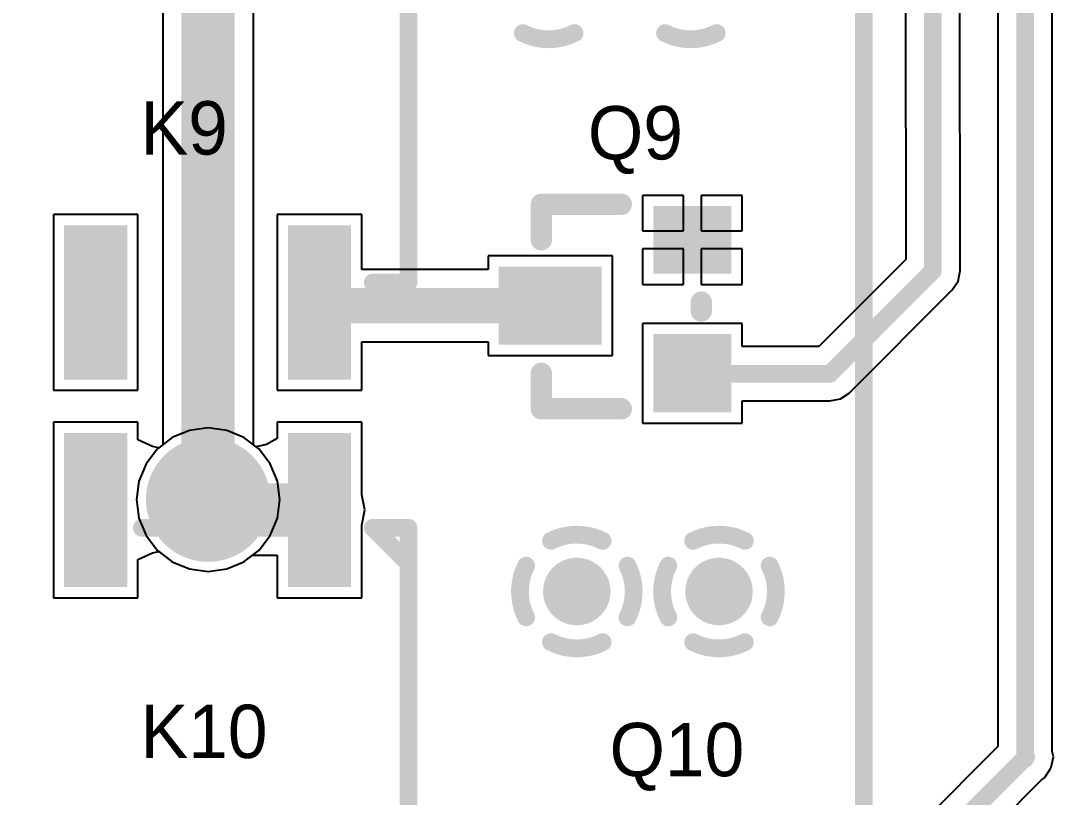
# Model space of a CAD drawing. Header units: millimetres. Extents: x 6.83 to 16.18, y 4.59 to 12.3.
# Drawn here: x 9.547 to 10.128, y 5.652 to 6.088 of the extents above; entities that cross this region are included whole.
import ezdxf

# ---------------------------------------------------------------- set-up
doc = ezdxf.new("R2010")
doc.units = ezdxf.units.MM
doc.header["$MEASUREMENT"] = 0
for name, color, linetype in [('BottomLayer', 5, 'Continuous'), ('BottomSolder', 6, 'Continuous'), ('InternalPlane1', 76, 'Continuous'), ('InternalPlane2', 16, 'Continuous'), ('MultiLayer', 9, 'Continuous'), ('PadHoleLayer', 156, 'Continuous'), ('TopLayer', 1, 'Continuous'), ('TopOverlay', 2, 'Continuous'), ('TopPaste', 8, 'Continuous'), ('TopSolder', 216, 'Continuous'), ('ViaHoleLayer', 16, 'Continuous')]:
    doc.layers.add(name, color=color, linetype=linetype)

# ---------------------------------------------------------------- blocks, each defined once
blk = doc.blocks.new('AXICOM_IM06_193')
at = {"layer": 'TopLayer'}
for points in [[(-0.13873, 0.0719), (-0.11117, 0.0719), (-0.13873, 0.15064), (-0.11117, 0.15064)], [(-0.01275, 0.0719), (0.01481, 0.0719), (-0.01275, 0.15064), (0.01481, 0.15064)], [(0.07387, 0.0719), (0.10143, 0.0719), (0.07387, 0.15064), (0.10143, 0.15064)], [(0.16048, 0.0719), (0.18804, 0.0719), (0.16048, 0.15064), (0.18804, 0.15064)], [(-0.13873, -0.16432), (-0.11117, -0.16432), (-0.13873, -0.08558), (-0.11117, -0.08558)], [(-0.01275, -0.16432), (0.01481, -0.16432), (-0.01275, -0.08558), (0.01481, -0.08558)], [(0.07387, -0.16432), (0.10143, -0.16432), (0.07387, -0.08558), (0.10143, -0.08558)], [(0.16048, -0.16432), (0.18804, -0.16432), (0.16048, -0.08558), (0.18804, -0.08558)]]:
    blk.add_solid(points, dxfattribs=at)
at = {"layer": 'TopOverlay', "const_width": 0.01}
for points in [[(-0.15495, 0.10005), (-0.17495, 0.10005)], [(-0.17495, 0.10005), (-0.17495, -0.11495)], [(0.22005, 0.10005), (0.20005, 0.10005)], [(0.22005, 0.10005), (0.22005, -0.11495)], [(-0.15495, -0.11495), (-0.17495, -0.09495)], [(-0.15495, -0.11495), (-0.17495, -0.11495)], [(-0.02495, -0.11495), (-0.09995, -0.11495)], [(0.22005, -0.11495), (0.20005, -0.11495)]]:
    blk.add_lwpolyline(points, dxfattribs=at)
at = {"layer": 'TopOverlay', "const_width": 0.005}
for points in [[(-0.17745, 0.10005, 1), (-0.17245, 0.10005, 1)], [(-0.17745, 0.10005, 1), (-0.17245, 0.10005, 1)], [(-0.15745, 0.10005, 1), (-0.15245, 0.10005, 1)], [(0.19755, 0.10005, 1), (0.20255, 0.10005, 1)], [(0.21755, 0.10005, 1), (0.22255, 0.10005, 1)], [(0.21755, 0.10005, 1), (0.22255, 0.10005, 1)], [(-0.17745, -0.09495, 1), (-0.17245, -0.09495, 1)], [(-0.17745, -0.11495, 1), (-0.17245, -0.11495, 1)], [(-0.17745, -0.11495, 1), (-0.17245, -0.11495, 1)], [(-0.15745, -0.11495, 1), (-0.15245, -0.11495, 1)], [(-0.15745, -0.11495, 1), (-0.15245, -0.11495, 1)], [(-0.10245, -0.11495, 1), (-0.09745, -0.11495, 1)], [(-0.02745, -0.11495, 1), (-0.02245, -0.11495, 1)], [(0.19755, -0.11495, 1), (0.20255, -0.11495, 1)], [(0.21755, -0.11495, 1), (0.22255, -0.11495, 1)], [(0.21755, -0.11495, 1), (0.22255, -0.11495, 1)]]:
    blk.add_lwpolyline(points, format="xyb", close=True, dxfattribs=at)
at = {"layer": 'TopPaste'}
for points in [[(-0.13873, 0.0719), (-0.11117, 0.0719), (-0.13873, 0.15064), (-0.11117, 0.15064)], [(-0.01275, 0.0719), (0.01481, 0.0719), (-0.01275, 0.15064), (0.01481, 0.15064)], [(0.07387, 0.0719), (0.10143, 0.0719), (0.07387, 0.15064), (0.10143, 0.15064)], [(0.16048, 0.0719), (0.18804, 0.0719), (0.16048, 0.15064), (0.18804, 0.15064)], [(-0.13873, -0.16432), (-0.11117, -0.16432), (-0.13873, -0.08558), (-0.11117, -0.08558)], [(-0.01275, -0.16432), (0.01481, -0.16432), (-0.01275, -0.08558), (0.01481, -0.08558)], [(0.07387, -0.16432), (0.10143, -0.16432), (0.07387, -0.08558), (0.10143, -0.08558)], [(0.16048, -0.16432), (0.18804, -0.16432), (0.16048, -0.08558), (0.18804, -0.08558)]]:
    blk.add_solid(points, dxfattribs=at)
at = {"layer": 'TopSolder'}
for points in [[(-0.14273, 0.0679), (-0.10717, 0.0679), (-0.14273, 0.15464), (-0.10717, 0.15464)], [(-0.01675, 0.0679), (0.01881, 0.0679), (-0.01675, 0.15464), (0.01881, 0.15464)], [(0.06987, 0.0679), (0.10543, 0.0679), (0.06987, 0.15464), (0.10543, 0.15464)], [(0.15648, 0.0679), (0.19204, 0.0679), (0.15648, 0.15464), (0.19204, 0.15464)], [(-0.14273, -0.16832), (-0.10717, -0.16832), (-0.14273, -0.08158), (-0.10717, -0.08158)], [(-0.01675, -0.16832), (0.01881, -0.16832), (-0.01675, -0.08158), (0.01881, -0.08158)], [(0.06987, -0.16832), (0.10543, -0.16832), (0.06987, -0.08158), (0.10543, -0.08158)], [(0.15648, -0.16832), (0.19204, -0.16832), (0.15648, -0.08158), (0.19204, -0.08158)]]:
    blk.add_solid(points, dxfattribs=at)
blk = doc.blocks.new('AXICOM_IM06_194')
at = {"layer": 'TopLayer'}
for points in [[(-0.13873, 0.0719), (-0.11117, 0.0719), (-0.13873, 0.15064), (-0.11117, 0.15064)], [(-0.01275, 0.0719), (0.01481, 0.0719), (-0.01275, 0.15064), (0.01481, 0.15064)], [(0.07387, 0.0719), (0.10143, 0.0719), (0.07387, 0.15064), (0.10143, 0.15064)], [(0.16048, 0.0719), (0.18804, 0.0719), (0.16048, 0.15064), (0.18804, 0.15064)], [(-0.13873, -0.16432), (-0.11117, -0.16432), (-0.13873, -0.08558), (-0.11117, -0.08558)], [(-0.01275, -0.16432), (0.01481, -0.16432), (-0.01275, -0.08558), (0.01481, -0.08558)], [(0.07387, -0.16432), (0.10143, -0.16432), (0.07387, -0.08558), (0.10143, -0.08558)], [(0.16048, -0.16432), (0.18804, -0.16432), (0.16048, -0.08558), (0.18804, -0.08558)]]:
    blk.add_solid(points, dxfattribs=at)
at = {"layer": 'TopOverlay', "const_width": 0.01}
for points in [[(-0.15495, 0.10005), (-0.17495, 0.10005)], [(-0.17495, 0.10005), (-0.17495, -0.11495)], [(0.22005, 0.10005), (0.20005, 0.10005)], [(0.22005, 0.10005), (0.22005, -0.11495)], [(-0.15495, -0.11495), (-0.17495, -0.09495)], [(-0.15495, -0.11495), (-0.17495, -0.11495)], [(-0.02495, -0.11495), (-0.09995, -0.11495)], [(0.22005, -0.11495), (0.20005, -0.11495)]]:
    blk.add_lwpolyline(points, dxfattribs=at)
at = {"layer": 'TopOverlay', "const_width": 0.005}
for points in [[(-0.17745, 0.10005, 1), (-0.17245, 0.10005, 1)], [(-0.17745, 0.10005, 1), (-0.17245, 0.10005, 1)], [(-0.15745, 0.10005, 1), (-0.15245, 0.10005, 1)], [(0.19755, 0.10005, 1), (0.20255, 0.10005, 1)], [(0.21755, 0.10005, 1), (0.22255, 0.10005, 1)], [(0.21755, 0.10005, 1), (0.22255, 0.10005, 1)], [(-0.17745, -0.09495, 1), (-0.17245, -0.09495, 1)], [(-0.17745, -0.11495, 1), (-0.17245, -0.11495, 1)], [(-0.17745, -0.11495, 1), (-0.17245, -0.11495, 1)], [(-0.15745, -0.11495, 1), (-0.15245, -0.11495, 1)], [(-0.15745, -0.11495, 1), (-0.15245, -0.11495, 1)], [(-0.10245, -0.11495, 1), (-0.09745, -0.11495, 1)], [(-0.02745, -0.11495, 1), (-0.02245, -0.11495, 1)], [(0.19755, -0.11495, 1), (0.20255, -0.11495, 1)], [(0.21755, -0.11495, 1), (0.22255, -0.11495, 1)], [(0.21755, -0.11495, 1), (0.22255, -0.11495, 1)]]:
    blk.add_lwpolyline(points, format="xyb", close=True, dxfattribs=at)
at = {"layer": 'TopPaste'}
for points in [[(-0.13873, 0.0719), (-0.11117, 0.0719), (-0.13873, 0.15064), (-0.11117, 0.15064)], [(-0.01275, 0.0719), (0.01481, 0.0719), (-0.01275, 0.15064), (0.01481, 0.15064)], [(0.07387, 0.0719), (0.10143, 0.0719), (0.07387, 0.15064), (0.10143, 0.15064)], [(0.16048, 0.0719), (0.18804, 0.0719), (0.16048, 0.15064), (0.18804, 0.15064)], [(-0.13873, -0.16432), (-0.11117, -0.16432), (-0.13873, -0.08558), (-0.11117, -0.08558)], [(-0.01275, -0.16432), (0.01481, -0.16432), (-0.01275, -0.08558), (0.01481, -0.08558)], [(0.07387, -0.16432), (0.10143, -0.16432), (0.07387, -0.08558), (0.10143, -0.08558)], [(0.16048, -0.16432), (0.18804, -0.16432), (0.16048, -0.08558), (0.18804, -0.08558)]]:
    blk.add_solid(points, dxfattribs=at)
at = {"layer": 'TopSolder'}
for points in [[(-0.14273, 0.0679), (-0.10717, 0.0679), (-0.14273, 0.15464), (-0.10717, 0.15464)], [(-0.01675, 0.0679), (0.01881, 0.0679), (-0.01675, 0.15464), (0.01881, 0.15464)], [(0.06987, 0.0679), (0.10543, 0.0679), (0.06987, 0.15464), (0.10543, 0.15464)], [(0.15648, 0.0679), (0.19204, 0.0679), (0.15648, 0.15464), (0.19204, 0.15464)], [(-0.14273, -0.16832), (-0.10717, -0.16832), (-0.14273, -0.08158), (-0.10717, -0.08158)], [(-0.01675, -0.16832), (0.01881, -0.16832), (-0.01675, -0.08158), (0.01881, -0.08158)], [(0.06987, -0.16832), (0.10543, -0.16832), (0.06987, -0.08158), (0.10543, -0.08158)], [(0.15648, -0.16832), (0.19204, -0.16832), (0.15648, -0.08158), (0.19204, -0.08158)]]:
    blk.add_solid(points, dxfattribs=at)
blk = doc.blocks.new('SOT_23_197')
at = {"layer": 'TopLayer'}
for points in [[(0.018278, 0.052755), (0.018278, 0.082755), (-0.017722, 0.052755), (-0.017722, 0.082755)], [(-0.054722, 0.012755), (-0.054722, 0.048755), (-0.104722, 0.012755), (-0.104722, 0.048755)], [(0.018278, -0.025245), (0.018278, 0.010755), (-0.017722, -0.025245), (-0.017722, 0.010755)]]:
    blk.add_solid(points, dxfattribs=at)
at = {"layer": 'TopOverlay', "const_width": 0.012}
for points in [[(-0.084722, 0.087755), (-0.039722, 0.087755)], [(-0.084722, 0.067755), (-0.084722, 0.087755)], [(0.005278, 0.027755), (0.005278, 0.032755)], [(-0.084722, -0.027245), (-0.084722, -0.007245)], [(-0.084722, -0.027245), (-0.039722, -0.027245)]]:
    blk.add_lwpolyline(points, dxfattribs=at)
at = {"layer": 'TopOverlay', "const_width": 0.006}
for points in [[(-0.087722, 0.087755, 1), (-0.081722, 0.087755, 1)], [(-0.087722, 0.087755, 1), (-0.081722, 0.087755, 1)], [(-0.042722, 0.087755, 1), (-0.036722, 0.087755, 1)], [(-0.087722, 0.067755, 1), (-0.081722, 0.067755, 1)], [(0.002278, 0.032755, 1), (0.008278, 0.032755, 1)], [(0.002278, 0.027755, 1), (0.008278, 0.027755, 1)], [(-0.087722, -0.007245, 1), (-0.081722, -0.007245, 1)], [(-0.087722, -0.027245, 1), (-0.081722, -0.027245, 1)], [(-0.087722, -0.027245, 1), (-0.081722, -0.027245, 1)], [(-0.042722, -0.027245, 1), (-0.036722, -0.027245, 1)]]:
    blk.add_lwpolyline(points, format="xyb", close=True, dxfattribs=at)
at = {"layer": 'TopPaste'}
for points in [[(0.018278, 0.052755), (0.018278, 0.082755), (-0.017722, 0.052755), (-0.017722, 0.082755)], [(-0.054722, 0.012755), (-0.054722, 0.048755), (-0.104722, 0.012755), (-0.104722, 0.048755)], [(0.018278, -0.025245), (0.018278, 0.010755), (-0.017722, -0.025245), (-0.017722, 0.010755)]]:
    blk.add_solid(points, dxfattribs=at)
at = {"layer": 'TopSolder'}
for points in [[(0.022278, 0.048755), (0.022278, 0.086755), (-0.021722, 0.048755), (-0.021722, 0.086755)], [(-0.050722, 0.008755), (-0.050722, 0.052755), (-0.108722, 0.008755), (-0.108722, 0.052755)], [(0.022278, -0.029245), (0.022278, 0.014755), (-0.021722, -0.029245), (-0.021722, 0.014755)]]:
    blk.add_solid(points, dxfattribs=at)

msp = doc.modelspace()

# ---------------------------------------------------------------- linework, layer by layer
at = {"layer": 'BottomLayer'}
for p, q in [((9.62737, 6.15369), (9.62737, 5.84988)), ((9.67835, 5.84988), (9.67835, 6.14067)), ((9.62433, 5.84755), (9.61792, 5.8392)), ((9.62737, 5.84988), (9.62433, 5.84755)), ((9.68139, 5.84755), (9.67835, 5.84988)), ((9.6878, 5.8392), (9.68139, 5.84755)), ((9.61792, 5.8392), (9.61389, 5.82947)), ((9.69183, 5.82947), (9.6878, 5.8392)), ((9.61389, 5.82947), (9.61251, 5.81902)), ((9.6932, 5.81902), (9.69183, 5.82947)), ((9.61251, 5.81902), (9.61389, 5.80858)), ((9.69183, 5.80858), (9.6932, 5.81902)), ((9.61389, 5.80858), (9.61792, 5.79885)), ((9.6878, 5.79885), (9.69183, 5.80858)), ((9.61792, 5.79885), (9.62433, 5.7905)), ((9.68139, 5.7905), (9.6878, 5.79885)), ((9.62433, 5.7905), (9.63269, 5.78409)), ((9.67303, 5.78409), (9.68139, 5.7905)), ((9.63269, 5.78409), (9.64242, 5.78005)), ((9.6633, 5.78005), (9.67303, 5.78409)), ((9.64242, 5.78005), (9.65286, 5.77868)), ((9.65286, 5.77868), (9.6633, 5.78005))]:
    msp.add_line(p, q, dxfattribs=at)
at = {"layer": 'BottomLayer', "const_width": 0.03}
msp.add_lwpolyline([(9.65286, 5.81902), (9.65286, 10.53152)], dxfattribs=at)
at = {"layer": 'BottomLayer'}
for points, const_width in [([(9.63786, 5.81902, 1), (9.66786, 5.81902, 1)], 0.03), ([(9.64536, 5.81902, 1), (9.66036, 5.81902, 1)], 0.015), ([(9.8528, 5.76735, 1), (9.8678, 5.76735, 1)], 0.015), ([(9.9328, 5.76735, 1), (9.9478, 5.76735, 1)], 0.015)]:
    msp.add_lwpolyline(points, format="xyb", close=True, dxfattribs=dict(at, const_width=const_width))
at = {"layer": 'BottomSolder'}
for points, const_width in [([(9.63586, 5.81902, 1), (9.66986, 5.81902, 1)], 0.034), ([(9.8508, 5.76735, 1), (9.8698, 5.76735, 1)], 0.019), ([(9.9308, 5.76735, 1), (9.9498, 5.76735, 1)], 0.019)]:
    msp.add_lwpolyline(points, format="xyb", close=True, dxfattribs=dict(at, const_width=const_width))
at = {"layer": 'InternalPlane1', "const_width": 0.01}
for points in [[(9.859, 6.08144, -0.240079), (9.82994, 6.08144)], [(9.939, 6.08144, -0.240079), (9.90994, 6.08144)], [(9.84577, 5.79586, -0.240079), (9.87482, 5.79586)], [(9.92577, 5.79586, -0.240079), (9.95482, 5.79586)], [(9.83179, 5.75282, -0.240079), (9.83179, 5.78188)], [(9.88881, 5.78188, -0.240079), (9.88881, 5.75282)], [(9.91179, 5.75282, -0.240079), (9.91179, 5.78188)], [(9.96881, 5.78188, -0.240079), (9.96881, 5.75282)], [(9.87482, 5.73884, -0.240079), (9.84577, 5.73884)], [(9.95482, 5.73884, -0.240079), (9.92577, 5.73884)]]:
    msp.add_lwpolyline(points, format="xyb", dxfattribs=at)
at = {"layer": 'InternalPlane1'}
for points, const_width in [([(9.82744, 6.08144, 1), (9.83244, 6.08144, 1)], 0.005), ([(9.8565, 6.08144, 1), (9.8615, 6.08144, 1)], 0.005), ([(9.90744, 6.08144, 1), (9.91244, 6.08144, 1)], 0.005), ([(9.9365, 6.08144, 1), (9.9415, 6.08144, 1)], 0.005), ([(9.63536, 5.81902, 1), (9.67036, 5.81902, 1)], 0.035), ([(9.84327, 5.79586, 1), (9.84827, 5.79586, 1)], 0.005), ([(9.87233, 5.79586, 1), (9.87733, 5.79586, 1)], 0.005), ([(9.92327, 5.79586, 1), (9.92827, 5.79586, 1)], 0.005), ([(9.95233, 5.79586, 1), (9.95733, 5.79586, 1)], 0.005), ([(9.82929, 5.78188, 1), (9.83429, 5.78188, 1)], 0.005), ([(9.88631, 5.78188, 1), (9.89131, 5.78188, 1)], 0.005), ([(9.90929, 5.78188, 1), (9.91429, 5.78188, 1)], 0.005), ([(9.96631, 5.78188, 1), (9.97131, 5.78188, 1)], 0.005), ([(9.82929, 5.75282, 1), (9.83429, 5.75282, 1)], 0.005), ([(9.88631, 5.75282, 1), (9.89131, 5.75282, 1)], 0.005), ([(9.90929, 5.75282, 1), (9.91429, 5.75282, 1)], 0.005), ([(9.96631, 5.75282, 1), (9.97131, 5.75282, 1)], 0.005), ([(9.84327, 5.73884, 1), (9.84827, 5.73884, 1)], 0.005), ([(9.87233, 5.73884, 1), (9.87733, 5.73884, 1)], 0.005), ([(9.92327, 5.73884, 1), (9.92827, 5.73884, 1)], 0.005), ([(9.95233, 5.73884, 1), (9.95733, 5.73884, 1)], 0.005)]:
    msp.add_lwpolyline(points, format="xyb", close=True, dxfattribs=dict(at, const_width=const_width))
at = {"layer": 'InternalPlane2', "const_width": 0.01}
for points in [[(9.859, 6.08144, -0.240079), (9.82994, 6.08144)], [(9.939, 6.08144, -0.240079), (9.90994, 6.08144)], [(9.84577, 5.79586, -0.240079), (9.87482, 5.79586)], [(9.92577, 5.79586, -0.240079), (9.95482, 5.79586)], [(9.83179, 5.75282, -0.240079), (9.83179, 5.78188)], [(9.88881, 5.78188, -0.240079), (9.88881, 5.75282)], [(9.91179, 5.75282, -0.240079), (9.91179, 5.78188)], [(9.96881, 5.78188, -0.240079), (9.96881, 5.75282)], [(9.87482, 5.73884, -0.240079), (9.84577, 5.73884)], [(9.95482, 5.73884, -0.240079), (9.92577, 5.73884)]]:
    msp.add_lwpolyline(points, format="xyb", dxfattribs=at)
at = {"layer": 'InternalPlane2'}
for points, const_width in [([(9.82744, 6.08144, 1), (9.83244, 6.08144, 1)], 0.005), ([(9.8565, 6.08144, 1), (9.8615, 6.08144, 1)], 0.005), ([(9.90744, 6.08144, 1), (9.91244, 6.08144, 1)], 0.005), ([(9.9365, 6.08144, 1), (9.9415, 6.08144, 1)], 0.005), ([(9.63536, 5.81902, 1), (9.67036, 5.81902, 1)], 0.035), ([(9.84327, 5.79586, 1), (9.84827, 5.79586, 1)], 0.005), ([(9.87233, 5.79586, 1), (9.87733, 5.79586, 1)], 0.005), ([(9.92327, 5.79586, 1), (9.92827, 5.79586, 1)], 0.005), ([(9.95233, 5.79586, 1), (9.95733, 5.79586, 1)], 0.005), ([(9.82929, 5.78188, 1), (9.83429, 5.78188, 1)], 0.005), ([(9.88631, 5.78188, 1), (9.89131, 5.78188, 1)], 0.005), ([(9.90929, 5.78188, 1), (9.91429, 5.78188, 1)], 0.005), ([(9.96631, 5.78188, 1), (9.97131, 5.78188, 1)], 0.005), ([(9.82929, 5.75282, 1), (9.83429, 5.75282, 1)], 0.005), ([(9.88631, 5.75282, 1), (9.89131, 5.75282, 1)], 0.005), ([(9.90929, 5.75282, 1), (9.91429, 5.75282, 1)], 0.005), ([(9.96631, 5.75282, 1), (9.97131, 5.75282, 1)], 0.005), ([(9.84327, 5.73884, 1), (9.84827, 5.73884, 1)], 0.005), ([(9.87233, 5.73884, 1), (9.87733, 5.73884, 1)], 0.005), ([(9.92327, 5.73884, 1), (9.92827, 5.73884, 1)], 0.005), ([(9.95233, 5.73884, 1), (9.95733, 5.73884, 1)], 0.005)]:
    msp.add_lwpolyline(points, format="xyb", close=True, dxfattribs=dict(at, const_width=const_width))
at = {"layer": 'MultiLayer'}
for points, const_width in [([(9.63786, 5.81902, 1), (9.66786, 5.81902, 1)], 0.03), ([(9.8528, 5.76735, 1), (9.8678, 5.76735, 1)], 0.015), ([(9.9328, 5.76735, 1), (9.9478, 5.76735, 1)], 0.015)]:
    msp.add_lwpolyline(points, format="xyb", close=True, dxfattribs=dict(at, const_width=const_width))
at = {"layer": 'PadHoleLayer', "const_width": 0.015}
msp.add_lwpolyline([(9.64536, 5.81902, 1), (9.66036, 5.81902, 1)], format="xyb", close=True, dxfattribs=at)
at = {"layer": 'TopLayer'}
for p, q in [((10.04506, 6.42931), (10.04536, 5.95408)), ((10.07595, 5.94776), (10.07566, 6.42299)), ((10.09725, 6.41858), (10.09725, 5.68013)), ((10.12784, 5.67732), (10.12784, 6.41225)), ((9.92034, 5.99012), (9.89734, 5.99012)), ((9.89734, 5.99012), (9.89734, 5.97012)), ((9.92034, 5.97012), (9.92034, 5.99012)), ((9.95334, 5.99012), (9.93034, 5.99012)), ((9.93034, 5.99012), (9.93034, 5.97012)), ((9.95334, 5.97012), (9.95334, 5.99012)), ((9.61335, 5.97933), (9.56579, 5.97933)), ((9.56579, 5.97933), (9.56579, 5.88059)), ((9.61335, 5.88059), (9.61335, 5.97933)), ((9.73933, 5.97933), (9.69177, 5.97933)), ((9.69177, 5.97933), (9.69177, 5.88059)), ((9.73933, 5.94852), (9.73933, 5.97933)), ((9.89734, 5.97012), (9.92034, 5.97012)), ((9.93034, 5.97012), (9.95334, 5.97012)), ((9.88034, 5.95612), (9.81034, 5.95612)), ((9.81034, 5.95612), (9.81034, 5.94852)), ((9.88034, 5.90012), (9.88034, 5.95612)), ((9.92034, 5.96012), (9.89734, 5.96012)), ((9.89734, 5.96012), (9.89734, 5.94012)), ((9.92034, 5.94012), (9.92034, 5.96012)), ((9.95334, 5.96012), (9.93034, 5.96012)), ((9.93034, 5.96012), (9.93034, 5.94012)), ((9.95334, 5.94012), (9.95334, 5.96012)), ((10.04536, 5.95408), (9.99639, 5.90511)), ((9.81034, 5.94852), (9.73933, 5.94852)), ((10.07479, 5.94191), (10.07538, 5.94486)), ((10.07538, 5.94486), (10.07595, 5.94775)), ((10.07595, 5.94775), (10.07595, 5.94776)), ((10.07595, 5.94776), (10.07595, 5.94776)), ((9.89734, 5.94012), (9.92034, 5.94012)), ((9.93034, 5.94012), (9.95334, 5.94012)), ((10.07148, 5.93694), (10.07313, 5.93941)), ((10.07313, 5.93941), (10.07479, 5.9419)), ((10.07479, 5.9419), (10.07479, 5.94191)), ((10.07479, 5.9419), (10.07479, 5.9419)), ((10.01354, 5.879), (10.07147, 5.93694)), ((10.07147, 5.93694), (10.07148, 5.93694)), ((10.07148, 5.93694), (10.07148, 5.93694)), ((9.95334, 5.91812), (9.89734, 5.91812)), ((9.89734, 5.91812), (9.89734, 5.86212)), ((9.95334, 5.90511), (9.95334, 5.91812)), ((9.73933, 5.88059), (9.73933, 5.90773)), ((9.73933, 5.90773), (9.81034, 5.90773)), ((9.81034, 5.90773), (9.81034, 5.90012)), ((9.99639, 5.90511), (9.95334, 5.90511)), ((9.81034, 5.90012), (9.88034, 5.90012)), ((9.56579, 5.88059), (9.61335, 5.88059)), ((9.69177, 5.88059), (9.73933, 5.88059)), ((9.95334, 5.86212), (9.95334, 5.87452)), ((9.95334, 5.87452), (10.00273, 5.87452)), ((10.00273, 5.87452), (10.00858, 5.87569)), ((10.00858, 5.87569), (10.01354, 5.879)), ((9.61335, 5.86258), (9.56579, 5.86258)), ((9.56579, 5.86258), (9.56579, 5.76384)), ((9.61335, 5.85264), (9.61335, 5.86258)), ((9.64242, 5.858), (9.63269, 5.85396)), ((9.65286, 5.85937), (9.64242, 5.858)), ((9.6633, 5.858), (9.65286, 5.85937)), ((9.67303, 5.85396), (9.6633, 5.858)), ((9.73933, 5.86258), (9.69177, 5.86258)), ((9.69177, 5.86258), (9.69177, 5.85342)), ((9.73933, 5.82181), (9.73933, 5.86258)), ((9.89734, 5.86212), (9.95334, 5.86212)), ((9.62152, 5.84886), (9.61335, 5.85264)), ((9.63269, 5.85396), (9.62516, 5.84819)), ((9.67996, 5.84865), (9.67303, 5.85396)), ((9.69177, 5.85342), (9.68567, 5.84997)), ((9.62516, 5.84819), (9.62152, 5.84886)), ((9.68567, 5.84997), (9.67996, 5.84865)), ((9.74104, 5.81321), (9.73933, 5.82181)), ((9.73933, 5.80461), (9.74104, 5.81321)), ((9.73933, 5.76384), (9.73933, 5.80461)), ((9.61335, 5.78541), (9.62152, 5.78919)), ((9.62152, 5.78919), (9.62516, 5.78986)), ((9.62516, 5.78986), (9.63269, 5.78409)), ((9.67303, 5.78409), (9.67777, 5.78772)), ((9.67777, 5.78772), (9.69177, 5.78772)), ((9.69177, 5.78772), (9.69177, 5.76384)), ((9.61335, 5.76384), (9.61335, 5.78541)), ((9.63269, 5.78409), (9.64242, 5.78005)), ((9.6633, 5.78005), (9.67303, 5.78409)), ((9.64242, 5.78005), (9.65286, 5.77868)), ((9.65286, 5.77868), (9.6633, 5.78005)), ((9.56579, 5.76384), (9.61335, 5.76384)), ((9.69177, 5.76384), (9.73933, 5.76384)), ((10.09725, 5.68013), (9.97007, 5.55295)), ((10.12842, 5.67438), (10.12784, 5.67732)), ((10.12726, 5.66853), (10.12842, 5.67438)), ((10.12336, 5.66248), (10.12668, 5.66744)), ((10.12668, 5.66744), (10.12674, 5.66774)), ((10.12674, 5.66774), (10.12726, 5.66853)), ((9.98722, 5.52684), (10.12184, 5.66146)), ((10.12184, 5.66146), (10.12336, 5.66248))]:
    msp.add_line(p, q, dxfattribs=at)
for points, const_width in [([(10.06036, 6.42932), (10.06066, 5.94775)], 0.01), ([(10.11255, 5.67329), (10.11255, 6.41858)], 0.01), ([(10.00273, 5.88982), (10.06066, 5.94775)], 0.01), ([(9.71335, 5.92812), (9.84534, 5.92812)], 0.02), ([(9.92268, 5.88982), (10.00273, 5.88982)], 0.01), ([(9.66201, 5.81321), (9.71555, 5.81321)], 0.03), ([(9.9764, 5.53765), (10.11313, 5.67438)], 0.01)]:
    msp.add_lwpolyline(points, dxfattribs=dict(at, const_width=const_width))
for points, const_width in [([(10.05816, 5.94775, 1), (10.06316, 5.94775, 1)], 0.005), ([(10.05816, 5.94775, 1), (10.06316, 5.94775, 1)], 0.005), ([(9.70835, 5.92812, 1), (9.71835, 5.92812, 1)], 0.01), ([(9.84034, 5.92812, 1), (9.85034, 5.92812, 1)], 0.01), ([(9.92018, 5.88982, 1), (9.92518, 5.88982, 1)], 0.005), ([(10.00023, 5.88982, 1), (10.00523, 5.88982, 1)], 0.005), ([(10.00023, 5.88982, 1), (10.00523, 5.88982, 1)], 0.005), ([(9.63786, 5.81902, 1), (9.66786, 5.81902, 1)], 0.03), ([(9.65451, 5.81321, 1), (9.66951, 5.81321, 1)], 0.015), ([(9.70805, 5.81321, 1), (9.72305, 5.81321, 1)], 0.015), ([(9.8528, 5.76735, 1), (9.8678, 5.76735, 1)], 0.015), ([(9.9328, 5.76735, 1), (9.9478, 5.76735, 1)], 0.015), ([(10.11005, 5.67329, 1), (10.11505, 5.67329, 1)], 0.005), ([(10.11063, 5.67438, 1), (10.11563, 5.67438, 1)], 0.005)]:
    msp.add_lwpolyline(points, format="xyb", close=True, dxfattribs=dict(at, const_width=const_width))
at = {"layer": 'TopOverlay', "const_width": 0.01}
msp.add_lwpolyline([(10.02181, 5.46209), (10.02181, 9.37709)], dxfattribs=at)
at = {"layer": 'TopSolder'}
for points, const_width in [([(9.63586, 5.81902, 1), (9.66986, 5.81902, 1)], 0.034), ([(9.8508, 5.76735, 1), (9.8698, 5.76735, 1)], 0.019), ([(9.9308, 5.76735, 1), (9.9498, 5.76735, 1)], 0.019)]:
    msp.add_lwpolyline(points, format="xyb", close=True, dxfattribs=dict(at, const_width=const_width))
at = {"layer": 'ViaHoleLayer', "const_width": 0.007}
for points in [[(9.8568, 5.76735, 1), (9.8638, 5.76735, 1)], [(9.9368, 5.76735, 1), (9.9438, 5.76735, 1)]]:
    msp.add_lwpolyline(points, format="xyb", close=True, dxfattribs=at)

# ---------------------------------------------------------------- block references
for name, p, rotation in [('AXICOM_IM06_193', (9.5906, 6.04123), 180), ('SOT_23_197', (9.92506, 5.89737), 360), ('AXICOM_IM06_194', (9.5906, 5.68826), 180)]:
    msp.add_blockref(name, p, dxfattribs=dict(rotation=rotation))

# ---------------------------------------------------------------- texts
at = {"layer": 'TopOverlay'}
for s, p in [('K9', (9.61489, 6.01312)), ('Q9', (9.86651, 6.01037)), ('K10', (9.61489, 5.67368)), ('Q10', (9.87871, 5.66345))]:
    msp.add_text(s, height=0.03, dxfattribs=at).set_placement(p)

doc.saveas('drawing.dxf')
